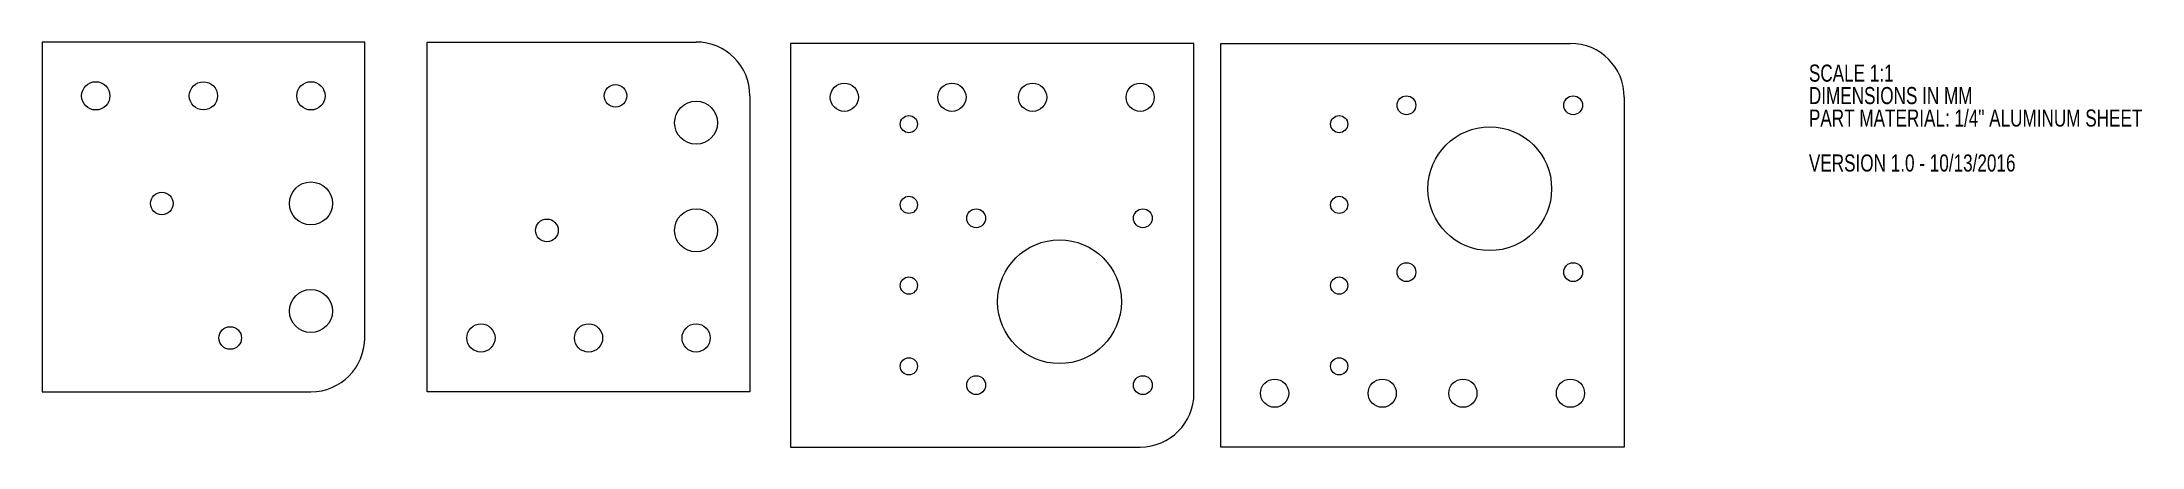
# Paper-space layout '1_4in Aluminum' of a CAD drawing. Header units: millimetres. Extents: x 6 to 396, y 192 to 267.
import ezdxf

# ---------------------------------------------------------------- set-up
doc = ezdxf.new("R2010")
doc.units = ezdxf.units.MM
doc.styles.add('SLDTEXTSTYLE0', font='TXT', dxfattribs={"width": 0.75})

# ---------------------------------------------------------------- blocks, each defined once
blk = doc.blocks.new('SW_NOTE_1')
at = {"color": 0, "linetype": 'Continuous', "lineweight": 0, "char_height": 3.175, "attachment_point": 1, "style": 'SLDTEXTSTYLE0'}
for s, insert in [('SCALE 1:1', (0, 4.09)), ('DIMENSIONS IN MM', (0, -0.08)), ('PART MATERIAL: 1/4" ALUMINUM SHEET', (0, -4.26)), ('VERSION 1.0 - 10/13/2016', (0, -12.61))]:
    blk.add_mtext(s, dxfattribs=dict(at, insert=insert))

psp = doc.layouts.new('1_4in Aluminum')

# ---------------------------------------------------------------- linework, layer by layer
at = {"color": 7, "linetype": 'Continuous', "lineweight": 15}
for p, q in [((5.84, 267.4), (5.84, 202.4)), ((65.84, 267.4), (5.84, 267.4)), ((65.84, 212.4), (65.84, 267.4)), ((77.45, 202.4), (77.45, 267.4)), ((77.45, 267.4), (127.45, 267.4)), ((145.01, 267.14), (145.01, 192.14)), ((220.01, 267.14), (145.01, 267.14)), ((220.01, 202.14), (220.01, 267.14)), ((225.01, 192.14), (225.01, 267.14)), ((225.01, 267.14), (290.01, 267.14)), ((137.45, 257.4), (137.45, 202.4)), ((300.01, 257.14), (300.01, 192.14)), ((5.84, 202.4), (55.84, 202.4)), ((137.45, 202.4), (77.45, 202.4)), ((145.01, 192.14), (210.01, 192.14)), ((300.01, 192.14), (225.01, 192.14))]:
    psp.add_line(p, q, dxfattribs=at)
for centre, radius in [((15.84, 257.4), 2.63), ((35.84, 257.4), 2.62), ((55.84, 257.4), 2.63), ((112.45, 257.4), 2.1), ((155.01, 257.14), 2.62), ((175.01, 257.14), 2.62), ((190.01, 257.14), 2.62), ((210.01, 257.14), 2.62), ((127.45, 252.4), 4), ((259.51, 255.64), 1.75), ((290.51, 255.64), 1.75), ((167.01, 252.14), 1.6), ((247.01, 252.14), 1.6), ((275.01, 240.14), 11.5), ((28.11, 237.4), 2.1), ((55.84, 237.4), 4), ((167.01, 237.14), 1.6), ((247.01, 237.14), 1.6), ((99.72, 232.4), 2.1), ((127.45, 232.4), 4), ((179.51, 234.64), 1.75), ((210.51, 234.64), 1.75), ((195.01, 219.14), 11.5), ((167.01, 222.14), 1.6), ((247.01, 222.14), 1.6), ((259.51, 224.64), 1.75), ((290.51, 224.64), 1.75), ((55.84, 217.4), 4), ((87.45, 212.4), 2.62), ((107.45, 212.4), 2.62), ((127.45, 212.4), 2.62), ((40.84, 212.4), 2.1), ((167.01, 207.14), 1.6), ((247.01, 207.14), 1.6), ((179.51, 203.64), 1.75), ((210.51, 203.64), 1.75), ((235.01, 202.14), 2.62), ((255.01, 202.14), 2.62), ((270.01, 202.14), 2.62), ((290.01, 202.14), 2.62)]:
    psp.add_circle(centre, radius, dxfattribs=at)
for centre, start, end in [((127.45, 257.4), 0, 90), ((290.01, 257.14), 0, 90), ((55.84, 212.4), 270, 0), ((210.01, 202.14), 270, 0)]:
    psp.add_arc(centre, 10, start, end, dxfattribs=at)

# ---------------------------------------------------------------- block references
at = {"color": 7, "linetype": 'Continuous', "lineweight": 0}
psp.add_blockref('SW_NOTE_1', (334.34, 259.12), dxfattribs=at)

doc.saveas('drawing.dxf')
